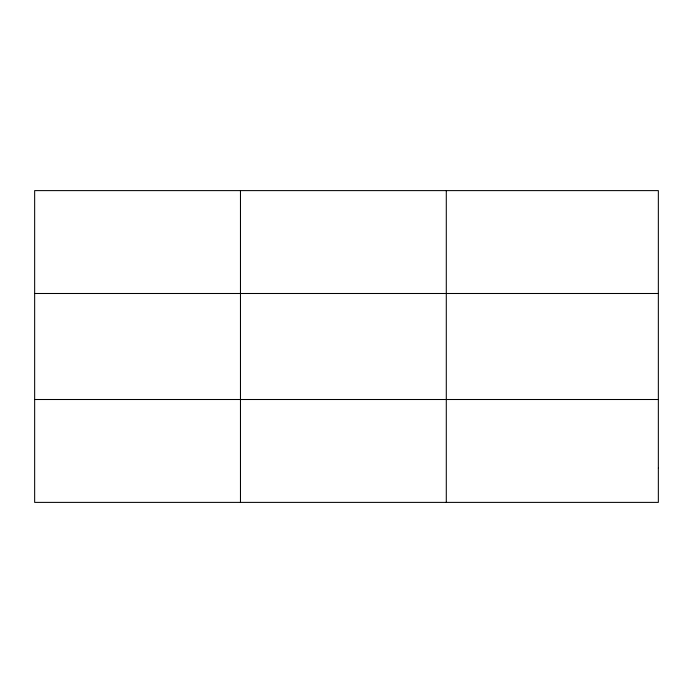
<?xml version="1.0" encoding="UTF-8"?>
<svg xmlns="http://www.w3.org/2000/svg" width="693" height="693" viewBox="0 0 693 693"><rect width="100%" height="100%" fill="white"/><g stroke="black" fill="none" stroke-linecap="round" stroke-linejoin="round"><path stroke-width="1.04" d="M240.471 190.61L240.471 502.39M446.292 190.61L446.292 502.39M34.65 293.494L658.35 293.494M34.65 399.506L658.35 399.506M658.35 468.096L658.35 502.39L34.65 502.39L34.65 190.61L658.35 190.61L658.35 468.096"/></g></svg>
